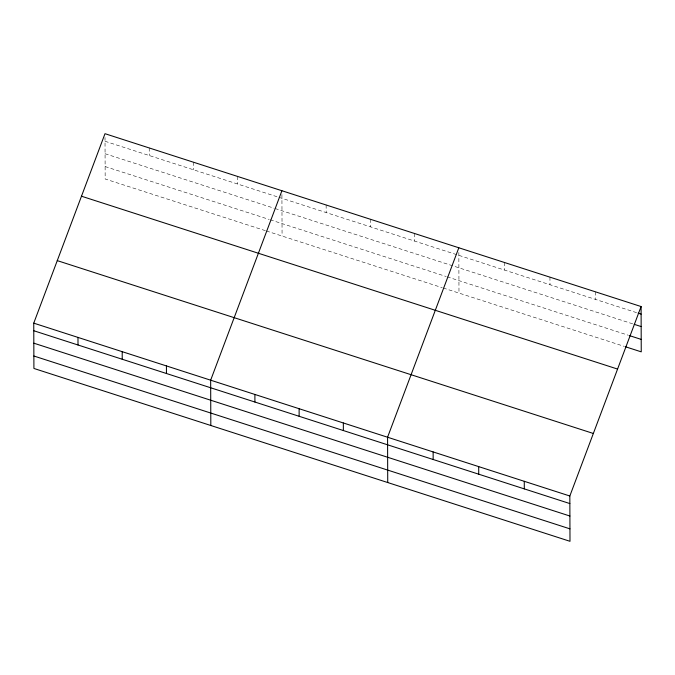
<?xml version="1.0" encoding="UTF-8"?>
<svg xmlns="http://www.w3.org/2000/svg" width="675" height="675" viewBox="0 0 675 675"><rect width="100%" height="100%" fill="white"/><g stroke="black" fill="none" stroke-linecap="round" stroke-linejoin="round"><path stroke-width="0.51" stroke-dasharray="3.38 2.53" d="M105.03 141.269L278.007 197.041M278.994 197.362L637.158 312.837M105.072 153.723L274.118 208.229M275.105 208.541L633.234 324.017M105.114 166.548L269.249 219.468M270.236 219.788L446.158 276.514M447.145 276.826L628.332 335.247M265.359 230.656L105.165 179.002L105.013 137.481M266.347 230.968L442.268 287.693M443.256 288.014L624.409 346.418M595.527 291.845L595.553 299.43M549.956 277.155L549.982 284.732M504.385 262.465L504.419 270.042M458.84 252.509L458.983 293.085M414.593 233.508L414.619 241.093M370.364 219.248L370.398 226.834M326.143 204.989L326.168 212.574M281.922 194.518L282.074 236.039M237.684 176.47L237.71 184.047M193.455 162.211L193.489 169.788M149.234 147.952L149.259 155.528"/><path stroke-width="1.01" d="M641.09 306.543L569.835 495.998L569.995 541.308L33.91 368.457L33.75 323.148L105.005 133.692L641.09 306.543L641.25 351.852L625.404 346.739M281.914 190.73L210.659 380.194L210.819 425.503M458.823 247.767L387.568 437.231L387.728 482.541M638.145 313.158L641.115 314.12M634.23 324.337L641.166 326.573M629.319 335.568L641.208 339.398M81.489 196.214L617.574 369.065M57.265 260.626L593.35 433.477M33.75 323.148L569.835 495.998M33.775 330.733L569.86 503.575M33.817 343.178L569.911 516.029M33.868 356.012L569.953 528.854M524.273 481.309L524.298 488.886M478.702 466.611L478.727 474.196M433.139 451.921L433.164 459.498M343.339 422.972L343.364 430.549M299.109 408.712L299.143 416.289M254.888 394.453L254.914 402.03M166.43 365.934L166.455 373.511M122.2 351.667L122.234 359.252M77.979 337.407L78.005 344.993"/></g></svg>
